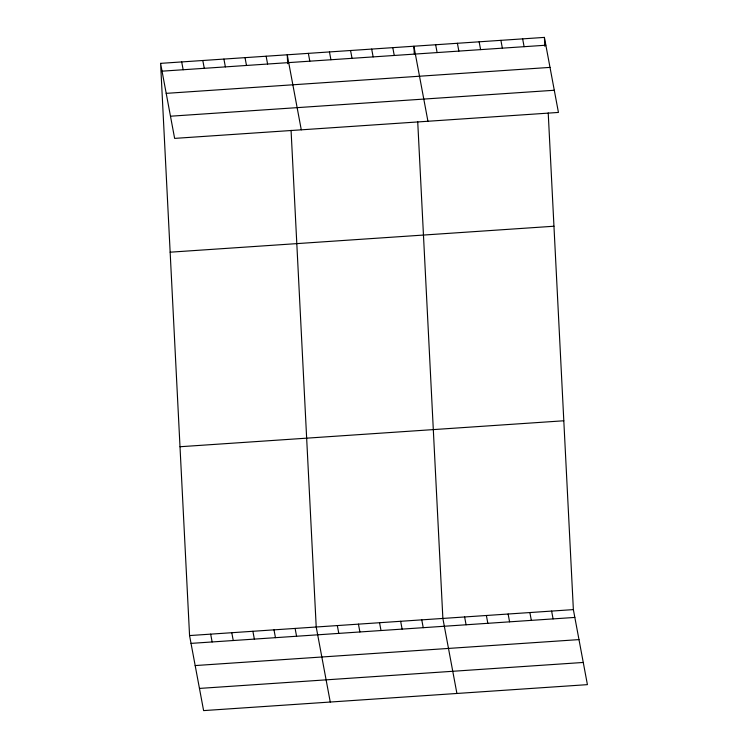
<?xml version="1.0" encoding="UTF-8"?>
<svg xmlns="http://www.w3.org/2000/svg" width="748" height="748" viewBox="0 0 748 748"><rect width="100%" height="100%" fill="white"/><g stroke="black" fill="none" stroke-linecap="round" stroke-linejoin="round"><path stroke-width="1.12" d="M160.586 63.356L544.394 37.4L558.438 112.434L174.63 138.389L160.586 63.356L189.562 635.566L203.606 710.6L587.414 684.644L573.37 609.611L548.219 112.929M162.054 71.172L545.853 45.217M166.206 93.36L550.004 67.395M170.479 116.211L554.287 90.256M170.151 252.188L553.959 226.233M180.006 446.734L563.805 420.778M189.562 635.566L573.37 609.611M191.03 643.383L574.829 617.427M195.181 665.561L578.98 639.605M199.454 688.422L583.262 662.457M522.646 38.868L524.105 46.685M500.898 40.345L502.357 48.162M479.15 41.813L480.609 49.63M457.402 43.281L458.861 51.098M551.622 611.079L553.081 618.895M435.654 44.758L437.113 52.575M529.874 612.547L531.332 620.363M427.94 121.26L413.896 46.226L414.299 54.006M508.126 614.024L509.584 621.84M392.794 47.657L394.252 55.474M486.378 615.492L487.836 623.308M371.681 49.078L373.149 56.895M464.62 616.96L466.088 624.776M350.569 50.509L352.037 58.325M456.916 693.471L442.872 618.437L417.721 121.756M329.466 51.939L330.925 59.756M421.769 619.858L423.228 627.675M308.354 53.36L309.812 61.186M400.657 621.289L402.115 629.105M301.285 129.825L287.241 54.791L287.69 63.673M379.545 622.719L381.013 630.536M266.138 56.222L267.597 64.038M358.442 624.141L359.9 631.966M245.026 57.643L246.485 65.469M337.329 625.571L338.788 633.388M223.914 59.073L225.382 66.89M330.261 702.035L316.217 627.002L291.066 130.32M202.811 60.504L204.269 68.32M295.114 628.432L296.573 636.249M181.699 61.934L183.157 69.751M274.002 629.853L275.46 637.67M252.889 631.284L254.357 639.101M231.787 632.715L233.245 640.531M210.674 634.136L212.133 641.952M544.394 37.4L544.843 46.283"/></g></svg>
